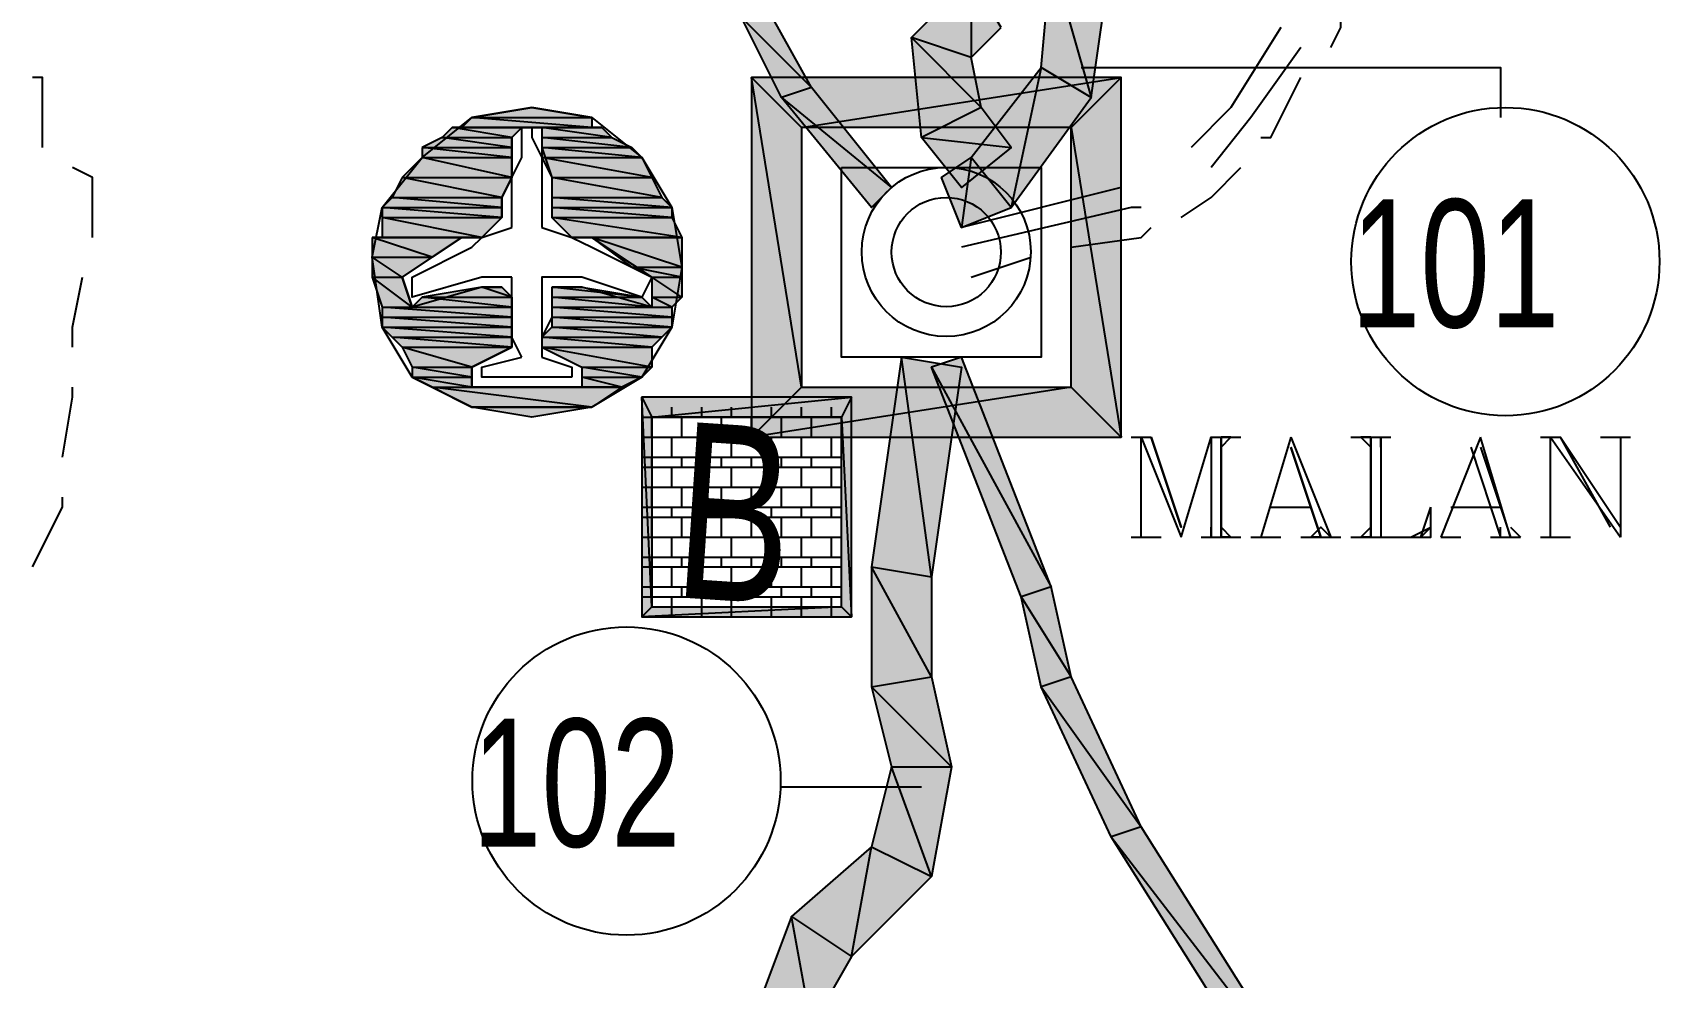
# Model space of a CAD drawing. Header units: millimetres. Extents: x 658 to 813, y 806 to 883.
# Drawn here: x 786.11 to 786.6052, y 863.15 to 863.4376 of the extents above; entities that cross this region are included whole.
import ezdxf

# ---------------------------------------------------------------- set-up
doc = ezdxf.new("R2010")
doc.units = ezdxf.units.MM
doc.header["$LTSCALE"] = 0.1
doc.linetypes.add('atContinuous2', pattern=[0])
for name, color, linetype in [('4PELUD', 7, 'Continuous'), ('BATKAB', 7, 'Continuous'), ('JL-ARTERI', 7, 'Continuous'), ('KLEKTOR1', 7, 'Continuous'), ('KLEKTOR2', 7, 'Continuous'), ('LINK NAS BARU', 7, 'Continuous'), ('PKN', 7, 'Continuous'), ('RENC-JL-TOL', 7, 'Continuous'), ('SYMBOL', 7, 'Continuous'), ('TEXT', 8, 'Continuous'), ('WISATA NASIONAL', 7, 'Continuous'), ('zat_Mask_solid', 7, 'Continuous')]:
    doc.layers.add(name, color=color, linetype=linetype)
doc.styles.add('Style2', font='arial.ttf', dxfattribs={"height": 0.2})

msp = doc.modelspace()

# ---------------------------------------------------------------- hatches: boundary and pattern name
at = {"layer": '4PELUD'}
msp.add_hatch(color=7, dxfattribs=at).paths.add_polyline_path([(786.26197, 863.41475), (786.24373, 863.41171), (786.28021, 863.41171)])
h = msp.add_hatch(color=7, dxfattribs=at)
h.paths.add_polyline_path([(786.24069, 863.40867), (786.28021, 863.40867), (786.24373, 863.41171)])
h.paths.add_polyline_path([(786.28021, 863.40867), (786.24373, 863.41171), (786.28021, 863.41171)], flags=17)
h = msp.add_hatch(color=7, dxfattribs=at)
h.paths.add_polyline_path([(786.22853, 863.40259), (786.25589, 863.40259), (786.23461, 863.40563)])
h.paths.add_polyline_path([(786.25589, 863.40259), (786.23461, 863.40563), (786.25589, 863.40563)], flags=17)
h = msp.add_hatch(color=7, dxfattribs=at)
h.paths.add_polyline_path([(786.23461, 863.40563), (786.25589, 863.40563), (786.23765, 863.40867)])
h.paths.add_polyline_path([(786.25589, 863.40563), (786.23765, 863.40867), (786.25893, 863.40867)])
h = msp.add_hatch(color=7, dxfattribs=at)
h.paths.add_polyline_path([(786.26501, 863.40563), (786.28629, 863.40563), (786.26501, 863.40867)], flags=16)
h.paths.add_polyline_path([(786.28629, 863.40563), (786.26501, 863.40867), (786.28325, 863.40867)])
h = msp.add_hatch(color=7, dxfattribs=at)
h.paths.add_polyline_path([(786.26501, 863.40259), (786.29237, 863.40259), (786.26501, 863.40563)], flags=16)
h.paths.add_polyline_path([(786.29237, 863.40259), (786.26501, 863.40563), (786.28629, 863.40563)])
h = msp.add_hatch(color=7, dxfattribs=at)
h.paths.add_polyline_path([(786.22245, 863.39347), (786.25589, 863.39347), (786.22853, 863.39955)])
h.paths.add_polyline_path([(786.25589, 863.39347), (786.22853, 863.39955), (786.25589, 863.39955)], flags=17)
h = msp.add_hatch(color=7, dxfattribs=at)
h.paths.add_polyline_path([(786.22853, 863.39955), (786.25589, 863.39955), (786.22853, 863.40259)], flags=16)
h.paths.add_polyline_path([(786.25589, 863.39955), (786.22853, 863.40259), (786.25589, 863.40259)])
h = msp.add_hatch(color=7, dxfattribs=at)
h.paths.add_polyline_path([(786.26501, 863.39955), (786.29541, 863.39955), (786.26501, 863.40259)], flags=16)
h.paths.add_polyline_path([(786.29541, 863.39955), (786.26501, 863.40259), (786.29237, 863.40259)])
h = msp.add_hatch(color=7, dxfattribs=at)
h.paths.add_polyline_path([(786.26805, 863.39347), (786.29845, 863.39347), (786.26501, 863.39955)], flags=16)
h.paths.add_polyline_path([(786.29845, 863.39347), (786.26501, 863.39955), (786.29541, 863.39955)])
h = msp.add_hatch(color=7, dxfattribs=at)
h.paths.add_polyline_path([(786.21941, 863.38739), (786.25285, 863.38739), (786.22245, 863.39347)])
h.paths.add_polyline_path([(786.25285, 863.38739), (786.22245, 863.39347), (786.25589, 863.39347)])
h = msp.add_hatch(color=7, dxfattribs=at)
h.paths.add_polyline_path([(786.26805, 863.38739), (786.30149, 863.38739), (786.26805, 863.39347)], flags=16)
h.paths.add_polyline_path([(786.30149, 863.38739), (786.26805, 863.39347), (786.29845, 863.39347)])
h = msp.add_hatch(color=7, dxfattribs=at)
h.paths.add_polyline_path([(786.21637, 863.38435), (786.25285, 863.38435), (786.21941, 863.38739)])
h.paths.add_polyline_path([(786.25285, 863.38435), (786.21941, 863.38739), (786.25285, 863.38739)], flags=17)
h = msp.add_hatch(color=7, dxfattribs=at)
h.paths.add_polyline_path([(786.21637, 863.38131), (786.25285, 863.38131), (786.21637, 863.38435)], flags=16)
h.paths.add_polyline_path([(786.25285, 863.38131), (786.21637, 863.38435), (786.25285, 863.38435)])
h = msp.add_hatch(color=7, dxfattribs=at)
h.paths.add_polyline_path([(786.26805, 863.38435), (786.30453, 863.38435), (786.26805, 863.38739)], flags=16)
h.paths.add_polyline_path([(786.30453, 863.38435), (786.26805, 863.38739), (786.30149, 863.38739)])
h = msp.add_hatch(color=7, dxfattribs=at)
h.paths.add_polyline_path([(786.26805, 863.38131), (786.30453, 863.38131), (786.26805, 863.38435)], flags=16)
h.paths.add_polyline_path([(786.30453, 863.38131), (786.26805, 863.38435), (786.30453, 863.38435)])
h = msp.add_hatch(color=7, dxfattribs=at)
h.paths.add_polyline_path([(786.21637, 863.37523), (786.24677, 863.37523), (786.21637, 863.38131)], flags=16)
h.paths.add_polyline_path([(786.24677, 863.37523), (786.21637, 863.38131), (786.25285, 863.38131)])
h = msp.add_hatch(color=7, dxfattribs=at)
h.paths.add_polyline_path([(786.27413, 863.37523), (786.30757, 863.37523), (786.26805, 863.38131)], flags=16)
h.paths.add_polyline_path([(786.30757, 863.37523), (786.26805, 863.38131), (786.30453, 863.38131)])
h = msp.add_hatch(color=7, dxfattribs=at)
h.paths.add_polyline_path([(786.21333, 863.36915), (786.23157, 863.36915), (786.21333, 863.37523)], flags=16)
h.paths.add_polyline_path([(786.23157, 863.36915), (786.21333, 863.37523), (786.24069, 863.37523)])
h = msp.add_hatch(color=7, dxfattribs=at)
h.paths.add_polyline_path([(786.29237, 863.36611), (786.30757, 863.36611), (786.28021, 863.37523)], flags=16)
h.paths.add_polyline_path([(786.30757, 863.36611), (786.28021, 863.37523), (786.30757, 863.37523)])
h = msp.add_hatch(color=7, dxfattribs=at)
h.paths.add_polyline_path([(786.21333, 863.36307), (786.22245, 863.36307), (786.21333, 863.36915)], flags=16)
h.paths.add_polyline_path([(786.22245, 863.36307), (786.21333, 863.36915), (786.23157, 863.36915)])
h = msp.add_hatch(color=7, dxfattribs=at)
h.paths.add_polyline_path([(786.29845, 863.36307), (786.30757, 863.36307), (786.29237, 863.36611)], flags=16)
h.paths.add_polyline_path([(786.30757, 863.36307), (786.29237, 863.36611), (786.30757, 863.36611)])
h = msp.add_hatch(color=7, dxfattribs=at)
h.paths.add_polyline_path([(786.21637, 863.35395), (786.22549, 863.35395), (786.21333, 863.36307)], flags=16)
h.paths.add_polyline_path([(786.22549, 863.35395), (786.21333, 863.36307), (786.22245, 863.36307)])
h = msp.add_hatch(color=7, dxfattribs=at)
h.paths.add_polyline_path([(786.22853, 863.35699), (786.25589, 863.35699), (786.24677, 863.36003)])
h.paths.add_polyline_path([(786.25589, 863.35699), (786.24677, 863.36003), (786.25285, 863.36003)], flags=17)
h = msp.add_hatch(color=7, dxfattribs=at)
h.paths.add_polyline_path([(786.26805, 863.35699), (786.29541, 863.35699), (786.26805, 863.36003)], flags=16)
h.paths.add_polyline_path([(786.29541, 863.35699), (786.26805, 863.36003), (786.27717, 863.36003)])
h = msp.add_hatch(color=7, dxfattribs=at)
h.paths.add_polyline_path([(786.29845, 863.35699), (786.30757, 863.35699), (786.29845, 863.36307)], flags=16)
h.paths.add_polyline_path([(786.30757, 863.35699), (786.29845, 863.36307), (786.30757, 863.36307)])
h = msp.add_hatch(color=7, dxfattribs=at)
h.paths.add_polyline_path([(786.22549, 863.35395), (786.25589, 863.35395), (786.22853, 863.35699)])
h.paths.add_polyline_path([(786.25589, 863.35395), (786.22853, 863.35699), (786.25589, 863.35699)], flags=17)
h = msp.add_hatch(color=7, dxfattribs=at)
h.paths.add_polyline_path([(786.26805, 863.35395), (786.29845, 863.35395), (786.26805, 863.35699)], flags=16)
h.paths.add_polyline_path([(786.29845, 863.35395), (786.26805, 863.35699), (786.29541, 863.35699)])
h = msp.add_hatch(color=7, dxfattribs=at)
h.paths.add_polyline_path([(786.29845, 863.35395), (786.30453, 863.35395), (786.29845, 863.35699)], flags=16)
h.paths.add_polyline_path([(786.30453, 863.35395), (786.29845, 863.35699), (786.30757, 863.35699)])
h = msp.add_hatch(color=7, dxfattribs=at)
h.paths.add_polyline_path([(786.21637, 863.35091), (786.25589, 863.35091), (786.21637, 863.35395)], flags=16)
h.paths.add_polyline_path([(786.25589, 863.35091), (786.21637, 863.35395), (786.25589, 863.35395)])
h = msp.add_hatch(color=7, dxfattribs=at)
h.paths.add_polyline_path([(786.21637, 863.34787), (786.25589, 863.34787), (786.21637, 863.35091)], flags=16)
h.paths.add_polyline_path([(786.25589, 863.34787), (786.21637, 863.35091), (786.25589, 863.35091)])
h = msp.add_hatch(color=7, dxfattribs=at)
h.paths.add_polyline_path([(786.26805, 863.35091), (786.30453, 863.35091), (786.26805, 863.35395)], flags=16)
h.paths.add_polyline_path([(786.30453, 863.35091), (786.26805, 863.35395), (786.30453, 863.35395)])
h = msp.add_hatch(color=7, dxfattribs=at)
h.paths.add_polyline_path([(786.26805, 863.34787), (786.30453, 863.34787), (786.26805, 863.35091)], flags=16)
h.paths.add_polyline_path([(786.30453, 863.34787), (786.26805, 863.35091), (786.30453, 863.35091)])
h = msp.add_hatch(color=7, dxfattribs=at)
h.paths.add_polyline_path([(786.21941, 863.34483), (786.25589, 863.34483), (786.21637, 863.34787)], flags=16)
h.paths.add_polyline_path([(786.25589, 863.34483), (786.21637, 863.34787), (786.25589, 863.34787)])
h = msp.add_hatch(color=7, dxfattribs=at)
h.paths.add_polyline_path([(786.22245, 863.34179), (786.25589, 863.34179), (786.21941, 863.34483)], flags=16)
h.paths.add_polyline_path([(786.25589, 863.34179), (786.21941, 863.34483), (786.25589, 863.34483)])
h = msp.add_hatch(color=7, dxfattribs=at)
h.paths.add_polyline_path([(786.26501, 863.34483), (786.30149, 863.34483), (786.26805, 863.34787)])
h.paths.add_polyline_path([(786.30149, 863.34483), (786.26805, 863.34787), (786.30453, 863.34787)])
h = msp.add_hatch(color=7, dxfattribs=at)
h.paths.add_polyline_path([(786.26501, 863.34179), (786.29845, 863.34179), (786.26501, 863.34483)], flags=16)
h.paths.add_polyline_path([(786.29845, 863.34179), (786.26501, 863.34483), (786.30149, 863.34483)])
h = msp.add_hatch(color=7, dxfattribs=at)
h.paths.add_polyline_path([(786.22549, 863.33571), (786.24373, 863.33571), (786.22245, 863.34179)], flags=16)
h.paths.add_polyline_path([(786.24373, 863.33571), (786.22245, 863.34179), (786.25589, 863.34179)])
h = msp.add_hatch(color=7, dxfattribs=at)
h.paths.add_polyline_path([(786.27717, 863.33571), (786.29845, 863.33571), (786.26501, 863.34179)], flags=16)
h.paths.add_polyline_path([(786.29845, 863.33571), (786.26501, 863.34179), (786.29845, 863.34179)])
h = msp.add_hatch(color=7, dxfattribs=at)
h.paths.add_polyline_path([(786.22549, 863.33267), (786.24373, 863.33267), (786.22549, 863.33571)], flags=16)
h.paths.add_polyline_path([(786.24373, 863.33267), (786.22549, 863.33571), (786.24373, 863.33571)])
h = msp.add_hatch(color=7, dxfattribs=at)
h.paths.add_polyline_path([(786.27717, 863.33267), (786.29541, 863.33267), (786.27717, 863.33571)], flags=16)
h.paths.add_polyline_path([(786.29541, 863.33267), (786.27717, 863.33571), (786.29845, 863.33571)])
h = msp.add_hatch(color=7, dxfattribs=at)
h.paths.add_polyline_path([(786.23157, 863.32963), (786.24373, 863.32963), (786.22549, 863.33267)], flags=16)
h.paths.add_polyline_path([(786.24373, 863.32963), (786.22549, 863.33267), (786.24373, 863.33267)])
h = msp.add_hatch(color=7, dxfattribs=at)
h.paths.add_polyline_path([(786.24373, 863.32355), (786.28021, 863.32355), (786.23157, 863.32963)], flags=16)
h.paths.add_polyline_path([(786.28021, 863.32355), (786.23157, 863.32963), (786.28933, 863.32963)])
h = msp.add_hatch(color=7, dxfattribs=at)
h.paths.add_polyline_path([(786.28933, 863.32963), (786.27717, 863.32963)], flags=0)
h.paths.add_polyline_path([(786.27717, 863.32963), (786.28933, 863.32963), (786.27717, 863.33267)], flags=16)
h.paths.add_polyline_path([(786.28933, 863.32963), (786.27717, 863.33267), (786.29541, 863.33267)])
at = {"layer": 'JL-ARTERI'}
for points in [[(786.42005, 863.46035), (786.43221, 863.41779), (786.41701, 863.42691)], [(786.43829, 863.46035), (786.42005, 863.46035), (786.43221, 863.41779)], [(786.39573, 863.45427), (786.39573, 863.42995), (786.37749, 863.43603)], [(786.40485, 863.43907), (786.39573, 863.45427), (786.39573, 863.42995)], [(786.41701, 863.42691), (786.40789, 863.38435), (786.39573, 863.39955)], [(786.43221, 863.41779), (786.41701, 863.42691), (786.40789, 863.38435)], [(786.39573, 863.39955), (786.39269, 863.37827), (786.38661, 863.39347)], [(786.40789, 863.38435), (786.39573, 863.39955), (786.39269, 863.37827)]]:
    msp.add_hatch(color=7, dxfattribs=at).paths.add_polyline_path(points)
h = msp.add_hatch(color=7, dxfattribs=at)
h.paths.add_polyline_path([(786.39573, 863.42995), (786.37749, 863.43603), (786.39877, 863.41475)], flags=17)
h.paths.add_polyline_path([(786.37749, 863.43603), (786.39877, 863.41475), (786.38053, 863.40563)])
at = {"layer": 'KLEKTOR1'}
h = msp.add_hatch(color=7, dxfattribs=at)
h.paths.add_polyline_path([(786.36533, 863.23843), (786.38357, 863.24147), (786.36533, 863.27491)])
h.paths.add_polyline_path([(786.38357, 863.24147), (786.36533, 863.27491), (786.38357, 863.27187)], flags=17)
h = msp.add_hatch(color=7, dxfattribs=at)
h.paths.add_polyline_path([(786.37141, 863.21411), (786.38965, 863.21411), (786.36533, 863.23843)], flags=16)
h.paths.add_polyline_path([(786.38965, 863.21411), (786.36533, 863.23843), (786.38357, 863.24147)])
at = {"layer": 'KLEKTOR2'}
for points in [[(786.39269, 863.33875), (786.38357, 863.33571), (786.42005, 863.26883)], [(786.38357, 863.33571), (786.42005, 863.26883), (786.41093, 863.26579)], [(786.42005, 863.26883), (786.41093, 863.26579), (786.42613, 863.24147)], [(786.41093, 863.26579), (786.42613, 863.24147), (786.41701, 863.23843)], [(786.42613, 863.24147), (786.41701, 863.23843), (786.44741, 863.19587)], [(786.41701, 863.23843), (786.44741, 863.19587), (786.43829, 863.19283)], [(786.44741, 863.19587), (786.43829, 863.19283), (786.49909, 863.11379)], [(786.43829, 863.19283), (786.49909, 863.11379), (786.48997, 863.11075)]]:
    msp.add_hatch(color=7, dxfattribs=at).paths.add_polyline_path(points)
at = {"layer": 'PKN'}
h = msp.add_hatch(color=7, dxfattribs=at)
h.paths.add_polyline_path([(786.32885, 863.42387), (786.34405, 863.40867), (786.44133, 863.42387)])
h.paths.add_polyline_path([(786.34405, 863.40867), (786.44133, 863.42387), (786.42613, 863.40867)], flags=17)
h = msp.add_hatch(color=7, dxfattribs=at)
h.paths.add_polyline_path([(786.32885, 863.31443), (786.34405, 863.32963), (786.32885, 863.42387)])
h.paths.add_polyline_path([(786.34405, 863.32963), (786.32885, 863.42387), (786.34405, 863.40867)], flags=17)
h = msp.add_hatch(color=7, dxfattribs=at)
h.paths.add_polyline_path([(786.44133, 863.42387), (786.42613, 863.40867), (786.44133, 863.31443)])
h.paths.add_polyline_path([(786.42613, 863.40867), (786.44133, 863.31443), (786.42613, 863.32963)], flags=17)
h = msp.add_hatch(color=7, dxfattribs=at)
h.paths.add_polyline_path([(786.44133, 863.31443), (786.42613, 863.32963), (786.32885, 863.31443)])
h.paths.add_polyline_path([(786.42613, 863.32963), (786.32885, 863.31443), (786.34405, 863.32963)], flags=17)
at = {"layer": 'TEXT'}
h = msp.add_hatch(color=7, dxfattribs=at)
h.paths.add_polyline_path([(786.29541, 863.32659), (786.29845, 863.32051), (786.35925, 863.32659)])
h.paths.add_polyline_path([(786.29845, 863.32051), (786.35925, 863.32659), (786.35621, 863.32051)], flags=17)
h = msp.add_hatch(color=7, dxfattribs=at)
h.paths.add_polyline_path([(786.29541, 863.25971), (786.29845, 863.26275), (786.29541, 863.32659)])
h.paths.add_polyline_path([(786.29845, 863.26275), (786.29541, 863.32659), (786.29845, 863.32051)], flags=17)
h = msp.add_hatch(color=7, dxfattribs=at)
h.paths.add_polyline_path([(786.35925, 863.32659), (786.35621, 863.32051), (786.35925, 863.25971)])
h.paths.add_polyline_path([(786.35621, 863.32051), (786.35925, 863.25971), (786.35621, 863.26275)], flags=17)
h = msp.add_hatch(color=7, dxfattribs=at)
h.paths.add_polyline_path([(786.35925, 863.25971), (786.35621, 863.26275), (786.29541, 863.25971)])
h.paths.add_polyline_path([(786.35621, 863.26275), (786.29541, 863.25971), (786.29845, 863.26275)], flags=17)
at = {"layer": 'zat_Mask_solid'}
for points in [[(786.33189, 863.44819), (786.32581, 863.44211), (786.34709, 863.42083)], [(786.32581, 863.44211), (786.34709, 863.42083), (786.33797, 863.41779)], [(786.34709, 863.42083), (786.33797, 863.41779), (786.37141, 863.39043)], [(786.33797, 863.41779), (786.37141, 863.39043), (786.36533, 863.38435)], [(786.39877, 863.41475), (786.38053, 863.40563), (786.40789, 863.40259)], [(786.38053, 863.40563), (786.40789, 863.40259), (786.39269, 863.39043)], [(786.36533, 863.27491), (786.38357, 863.27187), (786.37445, 863.33875)], [(786.38357, 863.27187), (786.37445, 863.33875), (786.39269, 863.33571)], [(786.26197, 863.32051), (786.24373, 863.32355), (786.28021, 863.32355)], [(786.36533, 863.18979), (786.38357, 863.18067), (786.37141, 863.21411)], [(786.38357, 863.18067), (786.37141, 863.21411), (786.38965, 863.21411)], [(786.34101, 863.16851), (786.35925, 863.15635), (786.36533, 863.18979)], [(786.35925, 863.15635), (786.36533, 863.18979), (786.38357, 863.18067)], [(786.33189, 863.14419), (786.34709, 863.13507), (786.34101, 863.16851)], [(786.34709, 863.13507), (786.34101, 863.16851), (786.35925, 863.15635)]]:
    msp.add_hatch(color=7, dxfattribs=at).paths.add_polyline_path(points)

# ---------------------------------------------------------------- linework, layer by layer
at = {"layer": '4PELUD', "color": 7, "linetype": 'atContinuous2'}
for p, q in [((786.24373, 863.41171), (786.24069, 863.40867)), ((786.28021, 863.40867), (786.24373, 863.41171)), ((786.28021, 863.40867), (786.24373, 863.41171)), ((786.24373, 863.41171), (786.28021, 863.41171)), ((786.28021, 863.41171), (786.28021, 863.40867)), ((786.23461, 863.40563), (786.22853, 863.40259)), ((786.23765, 863.40867), (786.23461, 863.40563)), ((786.23461, 863.40563), (786.25589, 863.40563)), ((786.25589, 863.40259), (786.23461, 863.40563)), ((786.25589, 863.40259), (786.23461, 863.40563)), ((786.23461, 863.40563), (786.25589, 863.40563)), ((786.23765, 863.40867), (786.25893, 863.40867)), ((786.24069, 863.40867), (786.23765, 863.40867)), ((786.25589, 863.40563), (786.23765, 863.40867)), ((786.25589, 863.40563), (786.23765, 863.40867)), ((786.23765, 863.40867), (786.25893, 863.40867)), ((786.24069, 863.40867), (786.28021, 863.40867)), ((786.25893, 863.40867), (786.24069, 863.40867)), ((786.24069, 863.40867), (786.25893, 863.40867)), ((786.25893, 863.40867), (786.24069, 863.40867)), ((786.24069, 863.40867), (786.26197, 863.40867)), ((786.25893, 863.40867), (786.24069, 863.40867)), ((786.25893, 863.40867), (786.24069, 863.40867)), ((786.24069, 863.40867), (786.25893, 863.40867)), ((786.25893, 863.40867), (786.25589, 863.40563)), ((786.25589, 863.40563), (786.25589, 863.40259)), ((786.25893, 863.40867), (786.25893, 863.40867)), ((786.26197, 863.40867), (786.25893, 863.40867)), ((786.25893, 863.40867), (786.25893, 863.40867)), ((786.26197, 863.40867), (786.28021, 863.40867)), ((786.28021, 863.40867), (786.26197, 863.40867)), ((786.28021, 863.40867), (786.26197, 863.40867)), ((786.26197, 863.40867), (786.28021, 863.40867)), ((786.28325, 863.40867), (786.26197, 863.40867)), ((786.26197, 863.40867), (786.26501, 863.40867)), ((786.28325, 863.40867), (786.26197, 863.40867)), ((786.26197, 863.40867), (786.28021, 863.40867)), ((786.26501, 863.40867), (786.28325, 863.40867)), ((786.28629, 863.40563), (786.26501, 863.40867)), ((786.26501, 863.40867), (786.26501, 863.40563)), ((786.28629, 863.40563), (786.26501, 863.40867)), ((786.26501, 863.40867), (786.28325, 863.40867)), ((786.26501, 863.40563), (786.28629, 863.40563)), ((786.29237, 863.40259), (786.26501, 863.40563)), ((786.26501, 863.40563), (786.26501, 863.40259)), ((786.29237, 863.40259), (786.26501, 863.40563)), ((786.26501, 863.40563), (786.28629, 863.40563)), ((786.28021, 863.40867), (786.28021, 863.40867)), ((786.28021, 863.40867), (786.28021, 863.40867)), ((786.28021, 863.40867), (786.28325, 863.40867)), ((786.28325, 863.40867), (786.28629, 863.40563)), ((786.28629, 863.40563), (786.29237, 863.40259)), ((786.22853, 863.39955), (786.22245, 863.39347)), ((786.22853, 863.40259), (786.25589, 863.40259)), ((786.25589, 863.39955), (786.22853, 863.40259)), ((786.22853, 863.40259), (786.22853, 863.39955)), ((786.25589, 863.39955), (786.22853, 863.40259)), ((786.22853, 863.40259), (786.25589, 863.40259)), ((786.22853, 863.39955), (786.25589, 863.39955)), ((786.25589, 863.39347), (786.22853, 863.39955)), ((786.25589, 863.39347), (786.22853, 863.39955)), ((786.22853, 863.39955), (786.25589, 863.39955)), ((786.25589, 863.40259), (786.25589, 863.39955)), ((786.25589, 863.39955), (786.25589, 863.39347)), ((786.26501, 863.40259), (786.29237, 863.40259)), ((786.29541, 863.39955), (786.26501, 863.40259)), ((786.26501, 863.40259), (786.26501, 863.39955)), ((786.29541, 863.39955), (786.26501, 863.40259)), ((786.26501, 863.40259), (786.29237, 863.40259)), ((786.26501, 863.39955), (786.29541, 863.39955)), ((786.29845, 863.39347), (786.26501, 863.39955)), ((786.26501, 863.39955), (786.26805, 863.39347)), ((786.29845, 863.39347), (786.26501, 863.39955)), ((786.26501, 863.39955), (786.29541, 863.39955)), ((786.29237, 863.40259), (786.29541, 863.39955)), ((786.29541, 863.39955), (786.29845, 863.39347)), ((786.22245, 863.39347), (786.21941, 863.38739)), ((786.22245, 863.39347), (786.25589, 863.39347)), ((786.25285, 863.38739), (786.22245, 863.39347)), ((786.25285, 863.38739), (786.22245, 863.39347)), ((786.22245, 863.39347), (786.25589, 863.39347)), ((786.25589, 863.39347), (786.25285, 863.38739)), ((786.26805, 863.39347), (786.29845, 863.39347)), ((786.30149, 863.38739), (786.26805, 863.39347)), ((786.26805, 863.39347), (786.26805, 863.38739)), ((786.30149, 863.38739), (786.26805, 863.39347)), ((786.26805, 863.39347), (786.29845, 863.39347)), ((786.29845, 863.39347), (786.30149, 863.38739)), ((786.21941, 863.38739), (786.21637, 863.38435)), ((786.21637, 863.38435), (786.25285, 863.38435)), ((786.25285, 863.38131), (786.21637, 863.38435)), ((786.21637, 863.38435), (786.21637, 863.38131)), ((786.25285, 863.38131), (786.21637, 863.38435)), ((786.21637, 863.38435), (786.25285, 863.38435)), ((786.21941, 863.38739), (786.25285, 863.38739)), ((786.25285, 863.38435), (786.21941, 863.38739)), ((786.25285, 863.38435), (786.21941, 863.38739)), ((786.21941, 863.38739), (786.25285, 863.38739)), ((786.25285, 863.38739), (786.25285, 863.38435)), ((786.25285, 863.38435), (786.25285, 863.38131)), ((786.26805, 863.38739), (786.30149, 863.38739)), ((786.30453, 863.38435), (786.26805, 863.38739)), ((786.26805, 863.38739), (786.26805, 863.38435)), ((786.30453, 863.38435), (786.26805, 863.38739)), ((786.26805, 863.38739), (786.30149, 863.38739)), ((786.26805, 863.38435), (786.30453, 863.38435)), ((786.30453, 863.38131), (786.26805, 863.38435)), ((786.26805, 863.38435), (786.26805, 863.38131)), ((786.30453, 863.38131), (786.26805, 863.38435)), ((786.26805, 863.38435), (786.30453, 863.38435)), ((786.30149, 863.38739), (786.30453, 863.38435)), ((786.30453, 863.38435), (786.30453, 863.38131)), ((786.21637, 863.38131), (786.25285, 863.38131)), ((786.24677, 863.37523), (786.21637, 863.38131)), ((786.21637, 863.38131), (786.21637, 863.37523)), ((786.24677, 863.37523), (786.21637, 863.38131)), ((786.21637, 863.38131), (786.25285, 863.38131)), ((786.25285, 863.38131), (786.24677, 863.37523)), ((786.26805, 863.38131), (786.30453, 863.38131)), ((786.30757, 863.37523), (786.26805, 863.38131)), ((786.26805, 863.38131), (786.27413, 863.37523)), ((786.30757, 863.37523), (786.26805, 863.38131)), ((786.26805, 863.38131), (786.30453, 863.38131)), ((786.30453, 863.38131), (786.30757, 863.37523)), ((786.21333, 863.37523), (786.24069, 863.37523)), ((786.21637, 863.37523), (786.21333, 863.37523)), ((786.23157, 863.36915), (786.21333, 863.37523)), ((786.21333, 863.37523), (786.21333, 863.36915)), ((786.23157, 863.36915), (786.21333, 863.37523)), ((786.21333, 863.37523), (786.24069, 863.37523)), ((786.21637, 863.37523), (786.24677, 863.37523)), ((786.24069, 863.37523), (786.21637, 863.37523)), ((786.24069, 863.37523), (786.21637, 863.37523)), ((786.21637, 863.37523), (786.24677, 863.37523)), ((786.24069, 863.37523), (786.23157, 863.36915)), ((786.24677, 863.37523), (786.24069, 863.37523)), ((786.27413, 863.37523), (786.30757, 863.37523)), ((786.30757, 863.37523), (786.27413, 863.37523)), ((786.27413, 863.37523), (786.28021, 863.37523)), ((786.30757, 863.37523), (786.27413, 863.37523)), ((786.27413, 863.37523), (786.30757, 863.37523)), ((786.28021, 863.37523), (786.30757, 863.37523)), ((786.30757, 863.36611), (786.28021, 863.37523)), ((786.28021, 863.37523), (786.29237, 863.36611)), ((786.30757, 863.36611), (786.28021, 863.37523)), ((786.28021, 863.37523), (786.30757, 863.37523)), ((786.30757, 863.37523), (786.30757, 863.37523)), ((786.30757, 863.37523), (786.30757, 863.36611)), ((786.21333, 863.36915), (786.23157, 863.36915)), ((786.22245, 863.36307), (786.21333, 863.36915)), ((786.21333, 863.36915), (786.21333, 863.36307)), ((786.22245, 863.36307), (786.21333, 863.36915)), ((786.21333, 863.36915), (786.23157, 863.36915)), ((786.23157, 863.36915), (786.22245, 863.36307)), ((786.29237, 863.36611), (786.30757, 863.36611)), ((786.30757, 863.36307), (786.29237, 863.36611)), ((786.29237, 863.36611), (786.29845, 863.36307)), ((786.30757, 863.36307), (786.29237, 863.36611)), ((786.29237, 863.36611), (786.30757, 863.36611)), ((786.30757, 863.36611), (786.30757, 863.36307)), ((786.21333, 863.36307), (786.22245, 863.36307)), ((786.22549, 863.35395), (786.21333, 863.36307)), ((786.21333, 863.36307), (786.21637, 863.35395)), ((786.22549, 863.35395), (786.21333, 863.36307)), ((786.21333, 863.36307), (786.22245, 863.36307)), ((786.22245, 863.36307), (786.22549, 863.35395)), ((786.24677, 863.36003), (786.22853, 863.35699)), ((786.24677, 863.36003), (786.25285, 863.36003)), ((786.25285, 863.36003), (786.24677, 863.36003)), ((786.25285, 863.36003), (786.24677, 863.36003)), ((786.24677, 863.36003), (786.25285, 863.36003)), ((786.25589, 863.35699), (786.24677, 863.36003)), ((786.25589, 863.35699), (786.24677, 863.36003)), ((786.24677, 863.36003), (786.25285, 863.36003)), ((786.25285, 863.36003), (786.25285, 863.36003)), ((786.25285, 863.36003), (786.25285, 863.36003)), ((786.25285, 863.36003), (786.25589, 863.35699)), ((786.26805, 863.36003), (786.27717, 863.36003)), ((786.27717, 863.36003), (786.26805, 863.36003)), ((786.27717, 863.36003), (786.26805, 863.36003)), ((786.26805, 863.36003), (786.27717, 863.36003)), ((786.29541, 863.35699), (786.26805, 863.36003)), ((786.26805, 863.36003), (786.26805, 863.35699)), ((786.29541, 863.35699), (786.26805, 863.36003)), ((786.26805, 863.36003), (786.27717, 863.36003)), ((786.27717, 863.36003), (786.27717, 863.36003)), ((786.27717, 863.36003), (786.27717, 863.36003)), ((786.27717, 863.36003), (786.29541, 863.35699)), ((786.29845, 863.36307), (786.30757, 863.36307)), ((786.30757, 863.35699), (786.29845, 863.36307)), ((786.29845, 863.36307), (786.29845, 863.35699)), ((786.30757, 863.35699), (786.29845, 863.36307)), ((786.29845, 863.36307), (786.30757, 863.36307)), ((786.30757, 863.36307), (786.30757, 863.35699)), ((786.22853, 863.35699), (786.22549, 863.35395)), ((786.22853, 863.35699), (786.25589, 863.35699)), ((786.25589, 863.35395), (786.22853, 863.35699)), ((786.25589, 863.35395), (786.22853, 863.35699)), ((786.22853, 863.35699), (786.25589, 863.35699)), ((786.25589, 863.35699), (786.25589, 863.35395)), ((786.26805, 863.35699), (786.29541, 863.35699)), ((786.29845, 863.35395), (786.26805, 863.35699)), ((786.26805, 863.35699), (786.26805, 863.35395)), ((786.29845, 863.35395), (786.26805, 863.35699)), ((786.26805, 863.35699), (786.29541, 863.35699)), ((786.29541, 863.35699), (786.29845, 863.35395)), ((786.29845, 863.35699), (786.30757, 863.35699)), ((786.30453, 863.35395), (786.29845, 863.35699)), ((786.29845, 863.35699), (786.29845, 863.35395)), ((786.30453, 863.35395), (786.29845, 863.35699)), ((786.29845, 863.35699), (786.30757, 863.35699)), ((786.30757, 863.35699), (786.30453, 863.35395)), ((786.21637, 863.35395), (786.22549, 863.35395)), ((786.25589, 863.35091), (786.21637, 863.35395)), ((786.21637, 863.35395), (786.21637, 863.35091)), ((786.25589, 863.35091), (786.21637, 863.35395)), ((786.21637, 863.35395), (786.25589, 863.35395)), ((786.21637, 863.35091), (786.25589, 863.35091)), ((786.25589, 863.34787), (786.21637, 863.35091)), ((786.21637, 863.35091), (786.21637, 863.34787)), ((786.25589, 863.34787), (786.21637, 863.35091)), ((786.21637, 863.35091), (786.25589, 863.35091)), ((786.22549, 863.35395), (786.25589, 863.35395)), ((786.25589, 863.35395), (786.25589, 863.35091)), ((786.25589, 863.35091), (786.25589, 863.34787)), ((786.26805, 863.35395), (786.29845, 863.35395)), ((786.30453, 863.35091), (786.26805, 863.35395)), ((786.26805, 863.35395), (786.26805, 863.35091)), ((786.30453, 863.35091), (786.26805, 863.35395)), ((786.26805, 863.35395), (786.30453, 863.35395)), ((786.26805, 863.35091), (786.30453, 863.35091)), ((786.30453, 863.34787), (786.26805, 863.35091)), ((786.26805, 863.35091), (786.26805, 863.34787)), ((786.30453, 863.34787), (786.26805, 863.35091)), ((786.26805, 863.35091), (786.30453, 863.35091)), ((786.29845, 863.35395), (786.30453, 863.35395)), ((786.30453, 863.35395), (786.30453, 863.35091)), ((786.30453, 863.35091), (786.30453, 863.34787)), ((786.21637, 863.34787), (786.25589, 863.34787)), ((786.25589, 863.34483), (786.21637, 863.34787)), ((786.21637, 863.34787), (786.21941, 863.34483)), ((786.25589, 863.34483), (786.21637, 863.34787)), ((786.21637, 863.34787), (786.25589, 863.34787)), ((786.21941, 863.34483), (786.25589, 863.34483)), ((786.25589, 863.34179), (786.21941, 863.34483)), ((786.21941, 863.34483), (786.22245, 863.34179)), ((786.25589, 863.34179), (786.21941, 863.34483)), ((786.21941, 863.34483), (786.25589, 863.34483)), ((786.25589, 863.34787), (786.25589, 863.34483)), ((786.25589, 863.34483), (786.25589, 863.34179)), ((786.26805, 863.34787), (786.26501, 863.34483)), ((786.26501, 863.34483), (786.30149, 863.34483)), ((786.29845, 863.34179), (786.26501, 863.34483)), ((786.26501, 863.34483), (786.26501, 863.34179)), ((786.29845, 863.34179), (786.26501, 863.34483)), ((786.26501, 863.34483), (786.30149, 863.34483)), ((786.26805, 863.34787), (786.30453, 863.34787)), ((786.30149, 863.34483), (786.26805, 863.34787)), ((786.30149, 863.34483), (786.26805, 863.34787)), ((786.26805, 863.34787), (786.30453, 863.34787)), ((786.30149, 863.34483), (786.29845, 863.34179)), ((786.30453, 863.34787), (786.30149, 863.34483)), ((786.22245, 863.34179), (786.25589, 863.34179)), ((786.24373, 863.33571), (786.22245, 863.34179)), ((786.22245, 863.34179), (786.22549, 863.33571)), ((786.24373, 863.33571), (786.22245, 863.34179)), ((786.22245, 863.34179), (786.25589, 863.34179)), ((786.25589, 863.34179), (786.24373, 863.33571)), ((786.26501, 863.34179), (786.29845, 863.34179)), ((786.29845, 863.33571), (786.26501, 863.34179)), ((786.26501, 863.34179), (786.27717, 863.33571)), ((786.29845, 863.33571), (786.26501, 863.34179)), ((786.26501, 863.34179), (786.29845, 863.34179)), ((786.29845, 863.34179), (786.29845, 863.33571)), ((786.22549, 863.33571), (786.24373, 863.33571)), ((786.24373, 863.33267), (786.22549, 863.33571)), ((786.22549, 863.33571), (786.22549, 863.33267)), ((786.24373, 863.33267), (786.22549, 863.33571)), ((786.22549, 863.33571), (786.24373, 863.33571)), ((786.24373, 863.33571), (786.24373, 863.33267)), ((786.27717, 863.33571), (786.29845, 863.33571)), ((786.29541, 863.33267), (786.27717, 863.33571)), ((786.27717, 863.33571), (786.27717, 863.33267)), ((786.29541, 863.33267), (786.27717, 863.33571)), ((786.27717, 863.33571), (786.29845, 863.33571)), ((786.29845, 863.33571), (786.29541, 863.33267)), ((786.22549, 863.33267), (786.24373, 863.33267)), ((786.24373, 863.32963), (786.22549, 863.33267)), ((786.22549, 863.33267), (786.23157, 863.32963)), ((786.24373, 863.32963), (786.22549, 863.33267)), ((786.22549, 863.33267), (786.24373, 863.33267)), ((786.23157, 863.32963), (786.24373, 863.32963)), ((786.24373, 863.33267), (786.24373, 863.32963)), ((786.27717, 863.33267), (786.29541, 863.33267)), ((786.24373, 863.32355), (786.28021, 863.32355)), ((786.28021, 863.32355), (786.24373, 863.32355)), ((786.28021, 863.32355), (786.24373, 863.32355)), ((786.24373, 863.32355), (786.28021, 863.32355)), ((786.28021, 863.32355), (786.28021, 863.32355)), ((786.28021, 863.32355), (786.28021, 863.32355))]:
    msp.add_line(p, q, dxfattribs=at)
at = {"layer": '4PELUD', "color": 7}
for points in [[(786.26197, 863.41475), (786.24373, 863.41171), (786.28021, 863.41171), (786.26197, 863.41475)], [(786.24373, 863.32355), (786.28021, 863.32355), (786.23157, 863.32963), (786.24373, 863.32355)], [(786.28021, 863.32355), (786.23157, 863.32963), (786.28933, 863.32963), (786.28021, 863.32355)], [(786.26197, 863.32963), (786.24373, 863.32963), (786.27717, 863.32963), (786.26197, 863.32963)], [(786.27717, 863.32963), (786.28933, 863.32963), (786.27717, 863.33267), (786.27717, 863.32963)], [(786.28933, 863.32963), (786.27717, 863.33267), (786.29541, 863.33267), (786.28933, 863.32963)], [(786.28933, 863.32963), (786.27717, 863.32963), (786.28933, 863.32963)], [(786.28933, 863.32963), (786.27717, 863.32963), (786.28933, 863.32963), (786.28933, 863.32963)], [(786.26197, 863.32051), (786.24373, 863.32355), (786.28021, 863.32355), (786.26197, 863.32051)]]:
    msp.add_lwpolyline(points, dxfattribs=at)
at = {"layer": 'BATKAB', "color": 7}
for points in [[(786.113, 863.40259), (786.113, 863.40563), (786.113, 863.41171), (786.113, 863.41475), (786.113, 863.42387), (786.10996, 863.42387)], [(786.1282, 863.37523), (786.1282, 863.38131), (786.1282, 863.39347), (786.12212, 863.39651)], [(786.12212, 863.34179), (786.12212, 863.34787), (786.12516, 863.36307)], [(786.11908, 863.30835), (786.12212, 863.32659), (786.12212, 863.32963)], [(786.10996, 863.27491), (786.11908, 863.29315), (786.11908, 863.29619)]]:
    msp.add_lwpolyline(points, dxfattribs=at)
at = {"layer": 'JL-ARTERI', "color": 7}
for points in [[(786.42005, 863.46035), (786.43221, 863.41779), (786.41701, 863.42691), (786.42005, 863.46035)], [(786.43829, 863.46035), (786.42005, 863.46035), (786.43221, 863.41779), (786.43829, 863.46035)], [(786.39573, 863.45427), (786.39573, 863.42995), (786.37749, 863.43603), (786.39573, 863.45427)], [(786.40485, 863.43907), (786.39573, 863.45427), (786.39573, 863.42995), (786.40485, 863.43907)], [(786.39573, 863.42995), (786.37749, 863.43603), (786.39877, 863.41475), (786.39573, 863.42995)], [(786.37749, 863.43603), (786.39877, 863.41475), (786.38053, 863.40563), (786.37749, 863.43603)], [(786.41701, 863.42691), (786.40789, 863.38435), (786.39573, 863.39955), (786.41701, 863.42691)], [(786.43221, 863.41779), (786.41701, 863.42691), (786.40789, 863.38435), (786.43221, 863.41779)], [(786.39877, 863.41475), (786.38053, 863.40563), (786.40789, 863.40259), (786.39877, 863.41475)], [(786.38053, 863.40563), (786.40789, 863.40259), (786.39269, 863.39043), (786.38053, 863.40563)], [(786.39573, 863.39955), (786.39269, 863.37827), (786.38661, 863.39347), (786.39573, 863.39955)], [(786.40789, 863.38435), (786.39573, 863.39955), (786.39269, 863.37827), (786.40789, 863.38435)]]:
    msp.add_lwpolyline(points, dxfattribs=at)
at = {"layer": 'KLEKTOR1', "color": 7}
for points in [[(786.36533, 863.27491), (786.38357, 863.27187), (786.37445, 863.33875), (786.36533, 863.27491)], [(786.38357, 863.27187), (786.37445, 863.33875), (786.39269, 863.33571), (786.38357, 863.27187)], [(786.36533, 863.23843), (786.38357, 863.24147), (786.36533, 863.27491), (786.36533, 863.23843)], [(786.38357, 863.24147), (786.36533, 863.27491), (786.38357, 863.27187), (786.38357, 863.24147)], [(786.38965, 863.21411), (786.36533, 863.23843), (786.38357, 863.24147), (786.38965, 863.21411)], [(786.37141, 863.21411), (786.38965, 863.21411), (786.36533, 863.23843), (786.37141, 863.21411)], [(786.36533, 863.18979), (786.38357, 863.18067), (786.37141, 863.21411), (786.36533, 863.18979)], [(786.38357, 863.18067), (786.37141, 863.21411), (786.38965, 863.21411), (786.38357, 863.18067)], [(786.34101, 863.16851), (786.35925, 863.15635), (786.36533, 863.18979), (786.34101, 863.16851)], [(786.35925, 863.15635), (786.36533, 863.18979), (786.38357, 863.18067), (786.35925, 863.15635)], [(786.33189, 863.14419), (786.34709, 863.13507), (786.34101, 863.16851), (786.33189, 863.14419)], [(786.34709, 863.13507), (786.34101, 863.16851), (786.35925, 863.15635), (786.34709, 863.13507)]]:
    msp.add_lwpolyline(points, dxfattribs=at)
at = {"layer": 'KLEKTOR2', "color": 7}
for points in [[(786.33189, 863.44819), (786.32581, 863.44211), (786.34709, 863.42083), (786.33189, 863.44819)], [(786.32581, 863.44211), (786.34709, 863.42083), (786.33797, 863.41779), (786.32581, 863.44211)], [(786.34709, 863.42083), (786.33797, 863.41779), (786.37141, 863.39043), (786.34709, 863.42083)], [(786.33797, 863.41779), (786.37141, 863.39043), (786.36533, 863.38435), (786.33797, 863.41779)], [(786.39269, 863.33875), (786.38357, 863.33571), (786.42005, 863.26883), (786.39269, 863.33875)], [(786.38357, 863.33571), (786.42005, 863.26883), (786.41093, 863.26579), (786.38357, 863.33571)], [(786.42005, 863.26883), (786.41093, 863.26579), (786.42613, 863.24147), (786.42005, 863.26883)], [(786.41093, 863.26579), (786.42613, 863.24147), (786.41701, 863.23843), (786.41093, 863.26579)], [(786.42613, 863.24147), (786.41701, 863.23843), (786.44741, 863.19587), (786.42613, 863.24147)], [(786.41701, 863.23843), (786.44741, 863.19587), (786.43829, 863.19283), (786.41701, 863.23843)], [(786.44741, 863.19587), (786.43829, 863.19283), (786.49909, 863.11379), (786.44741, 863.19587)], [(786.43829, 863.19283), (786.49909, 863.11379), (786.48997, 863.11075), (786.43829, 863.19283)]]:
    msp.add_lwpolyline(points, dxfattribs=at)
at = {"layer": 'LINK NAS BARU', "color": 7}
for points in [[(786.42917, 863.42691), (786.55685, 863.42691), (786.55685, 863.41171)], [(786.33797, 863.20803), (786.38053, 863.20803)]]:
    msp.add_lwpolyline(points, dxfattribs=at)
at = {"layer": 'LINK NAS BARU', "color": 7, "linetype": 'atContinuous2'}
for centre in [(786.5583, 863.36785), (786.29077, 863.20977)]:
    msp.add_circle(centre, 0.0469, dxfattribs=at)
at = {"layer": 'PKN', "color": 7}
for points in [[(786.32885, 863.42387), (786.34405, 863.40867), (786.44133, 863.42387), (786.32885, 863.42387)], [(786.32885, 863.31443), (786.34405, 863.32963), (786.32885, 863.42387), (786.32885, 863.31443)], [(786.34405, 863.32963), (786.32885, 863.42387), (786.34405, 863.40867), (786.34405, 863.32963)], [(786.34405, 863.40867), (786.44133, 863.42387), (786.42613, 863.40867), (786.34405, 863.40867)], [(786.44133, 863.42387), (786.42613, 863.40867), (786.44133, 863.31443), (786.44133, 863.42387)], [(786.42613, 863.40867), (786.44133, 863.31443), (786.42613, 863.32963), (786.42613, 863.40867)], [(786.44133, 863.31443), (786.42613, 863.32963), (786.32885, 863.31443), (786.44133, 863.31443)], [(786.42613, 863.32963), (786.32885, 863.31443), (786.34405, 863.32963), (786.42613, 863.32963)]]:
    msp.add_lwpolyline(points, dxfattribs=at)
at = {"layer": 'RENC-JL-TOL', "color": 7}
for points in [[(786.50517, 863.43299), (786.50821, 863.43907), (786.50821, 863.45731)], [(786.48997, 863.43907), (786.47477, 863.41475), (786.46261, 863.40259)], [(786.49605, 863.43299), (786.48085, 863.41171), (786.46869, 863.39651)], [(786.48389, 863.40563), (786.48693, 863.40563), (786.49605, 863.42387)], [(786.45957, 863.38131), (786.46869, 863.38739), (786.47781, 863.39651)], [(786.44133, 863.39043), (786.39269, 863.37827)], [(786.44741, 863.38435), (786.44437, 863.38435), (786.39269, 863.37219)], [(786.42613, 863.37219), (786.44741, 863.37523), (786.45045, 863.37827)], [(786.39573, 863.36307), (786.41397, 863.36915)]]:
    msp.add_lwpolyline(points, dxfattribs=at)
at = {"layer": 'SYMBOL', "color": 7}
msp.add_lwpolyline([(786.35621, 863.39651), (786.41701, 863.39651), (786.41701, 863.33875), (786.35621, 863.33875), (786.35621, 863.39651)], dxfattribs=at)
at = {"layer": 'SYMBOL', "color": 7, "linetype": 'atContinuous2'}
for centre, radius in [((786.38809, 863.37079), 0.02572), ((786.3881, 863.37075), 0.01664)]:
    msp.add_circle(centre, radius, dxfattribs=at)
at = {"layer": 'TEXT', "color": 7}
for points in [[(786.21637, 863.38435), (786.22853, 863.39955), (786.24373, 863.41171), (786.26197, 863.41475), (786.28021, 863.41171), (786.29541, 863.39955), (786.30453, 863.38435), (786.30757, 863.36611), (786.30453, 863.34787), (786.29541, 863.33267), (786.28021, 863.32355), (786.26197, 863.32051), (786.24373, 863.32355), (786.22549, 863.33267), (786.21637, 863.34787), (786.21333, 863.36915)], [(786.25285, 863.36003), (786.24677, 863.36003), (786.22549, 863.35395), (786.22245, 863.36307), (786.24069, 863.37523), (786.24677, 863.37523), (786.25285, 863.38131), (786.25285, 863.38739), (786.25589, 863.39347), (786.25589, 863.40259), (786.25589, 863.40563), (786.25893, 863.40867)], [(786.25589, 863.37827), (786.25589, 863.38739), (786.25589, 863.39347), (786.25893, 863.39955), (786.25893, 863.40563), (786.25893, 863.40867), (786.26197, 863.40867)], [(786.25893, 863.40867), (786.26197, 863.40867)], [(786.26197, 863.40867), (786.26501, 863.40867), (786.26501, 863.40563), (786.26501, 863.40259), (786.26805, 863.39347), (786.26805, 863.38739), (786.26805, 863.38131), (786.27413, 863.37523), (786.28021, 863.37523), (786.29845, 863.36307), (786.29845, 863.35395), (786.27717, 863.36003), (786.26805, 863.36003)], [(786.26197, 863.40867), (786.26197, 863.40563), (786.26501, 863.39955), (786.26501, 863.39347), (786.26501, 863.38739), (786.26501, 863.37827)], [(786.26197, 863.40867), (786.26197, 863.40867), (786.26197, 863.40867)], [(786.21333, 863.36915), (786.21637, 863.38435)], [(786.25589, 863.36307), (786.24677, 863.36307), (786.22549, 863.35699), (786.22549, 863.36307), (786.24373, 863.37219), (786.24677, 863.37523), (786.25589, 863.37827)], [(786.26501, 863.37827), (786.27413, 863.37523), (786.28021, 863.37219), (786.29845, 863.36307), (786.29541, 863.35699), (786.27717, 863.36307), (786.26805, 863.36307)], [(786.26197, 863.32963), (786.24373, 863.32963), (786.24373, 863.33571), (786.25589, 863.34179), (786.25589, 863.34483), (786.25589, 863.35091), (786.25589, 863.35699), (786.25285, 863.36003)], [(786.25589, 863.36307), (786.25589, 863.36307)], [(786.25893, 863.33875), (786.25589, 863.34483), (786.25589, 863.35091), (786.25589, 863.35699), (786.25589, 863.36307)], [(786.26805, 863.36307), (786.26501, 863.36307), (786.26501, 863.35699), (786.26501, 863.35091), (786.26501, 863.34483), (786.26501, 863.33875)], [(786.26805, 863.36003), (786.26805, 863.35699), (786.26805, 863.35091), (786.26501, 863.34483), (786.26501, 863.34179), (786.27717, 863.33571), (786.27717, 863.32963)], [(786.26197, 863.33267), (786.24677, 863.33267), (786.24677, 863.33571), (786.25893, 863.33875)], [(786.26501, 863.33875), (786.27413, 863.33571), (786.27413, 863.33267)], [(786.27413, 863.33267), (786.26197, 863.33267)], [(786.27717, 863.32963), (786.26197, 863.32963)], [(786.29541, 863.32659), (786.29845, 863.32051), (786.35925, 863.32659), (786.29541, 863.32659)], [(786.29541, 863.25971), (786.29845, 863.26275), (786.29541, 863.32659), (786.29541, 863.25971)], [(786.29845, 863.26275), (786.29541, 863.32659), (786.29845, 863.32051), (786.29845, 863.26275)], [(786.29845, 863.32051), (786.35925, 863.32659), (786.35621, 863.32051), (786.29845, 863.32051)], [(786.35925, 863.32659), (786.35621, 863.32051), (786.35925, 863.25971), (786.35925, 863.32659)], [(786.35621, 863.32051), (786.35925, 863.25971), (786.35621, 863.26275), (786.35621, 863.32051)], [(786.44437, 863.31443), (786.45045, 863.31443)], [(786.44437, 863.31443), (786.44741, 863.31443)], [(786.44741, 863.28403), (786.44741, 863.31443), (786.45957, 863.28403)], [(786.45045, 863.31443), (786.45957, 863.28707), (786.45045, 863.31443)], [(786.45957, 863.28403), (786.46869, 863.31443), (786.46869, 863.28403)], [(786.46869, 863.31443), (786.47781, 863.31443)], [(786.47173, 863.31443), (786.47173, 863.28403), (786.47173, 863.31443)], [(786.47173, 863.31139), (786.47477, 863.31443), (786.47173, 863.31443)], [(786.49301, 863.31443), (786.48389, 863.28403)], [(786.49301, 863.31443), (786.50517, 863.28403)], [(786.49301, 863.31139), (786.50213, 863.28403), (786.49301, 863.31139)], [(786.51125, 863.31443), (786.52341, 863.31443)], [(786.51733, 863.31443), (786.51429, 863.31443), (786.51733, 863.31139)], [(786.51733, 863.31443), (786.51733, 863.28403), (786.51733, 863.31443)], [(786.52037, 863.31443), (786.52037, 863.28403)], [(786.52037, 863.31139), (786.52037, 863.31443), (786.52341, 863.31443)], [(786.55077, 863.31443), (786.53861, 863.28403)], [(786.54773, 863.31139), (786.55685, 863.28403)], [(786.55077, 863.31139), (786.55989, 863.28403), (786.55077, 863.31443)], [(786.56901, 863.31443), (786.57509, 863.31443)], [(786.56901, 863.31443), (786.57205, 863.31443)], [(786.57205, 863.28403), (786.57205, 863.31443), (786.59333, 863.28403)], [(786.59029, 863.28707), (786.57509, 863.31443), (786.59333, 863.28707)], [(786.58725, 863.31443), (786.59637, 863.31443)], [(786.59029, 863.31443), (786.59333, 863.31443), (786.59637, 863.31443)], [(786.59333, 863.31443), (786.59333, 863.28403)], [(786.48693, 863.29315), (786.49909, 863.29315)], [(786.51125, 863.28403), (786.53557, 863.28403), (786.53557, 863.29315)], [(786.52949, 863.28403), (786.53557, 863.28707), (786.53253, 863.28403), (786.53557, 863.29315)], [(786.54165, 863.29315), (786.55685, 863.29315)], [(786.46565, 863.28403), (786.46869, 863.28403), (786.46869, 863.28707)], [(786.47173, 863.28707), (786.47477, 863.28403), (786.47173, 863.28403)], [(786.50213, 863.28403), (786.49909, 863.28403), (786.50213, 863.28707), (786.50517, 863.28403)], [(786.51733, 863.28403), (786.51429, 863.28403), (786.51733, 863.28707)], [(786.52037, 863.28707), (786.52037, 863.28403), (786.52341, 863.28403)], [(786.55381, 863.28403), (786.55685, 863.28403), (786.55685, 863.28707)], [(786.55989, 863.28707), (786.56293, 863.28403)], [(786.44437, 863.28403), (786.45349, 863.28403)], [(786.44437, 863.28403), (786.44741, 863.28403), (786.45045, 863.28403)], [(786.46565, 863.28403), (786.47781, 863.28403)], [(786.48085, 863.28403), (786.48997, 863.28403)], [(786.48389, 863.28403), (786.48693, 863.28403)], [(786.49605, 863.28403), (786.50821, 863.28403)], [(786.52645, 863.28403), (786.53557, 863.28403)], [(786.53861, 863.28403), (786.54469, 863.28403)], [(786.53861, 863.28403), (786.54165, 863.28403)], [(786.55381, 863.28403), (786.56293, 863.28403)], [(786.56901, 863.28403), (786.57813, 863.28403)], [(786.56901, 863.28403), (786.57205, 863.28403), (786.57509, 863.28403)], [(786.35925, 863.25971), (786.35621, 863.26275), (786.29541, 863.25971), (786.35925, 863.25971)], [(786.35621, 863.26275), (786.29541, 863.25971), (786.29845, 863.26275), (786.35621, 863.26275)]]:
    msp.add_lwpolyline(points, dxfattribs=at)
at = {"layer": 'WISATA NASIONAL', "color": 7}
for points in [[(786.29541, 863.32051), (786.35621, 863.32051)], [(786.29845, 863.31443), (786.29845, 863.32051)], [(786.30453, 863.32051), (786.30453, 863.32355)], [(786.30757, 863.31443), (786.30757, 863.32051)], [(786.31365, 863.32051), (786.31365, 863.32355)], [(786.31973, 863.31443), (786.31973, 863.32051)], [(786.32277, 863.32051), (786.32277, 863.32355)], [(786.32885, 863.31443), (786.32885, 863.32051)], [(786.33493, 863.32051), (786.33493, 863.32355)], [(786.33797, 863.31443), (786.33797, 863.32051)], [(786.34405, 863.32051), (786.34405, 863.32355)], [(786.34709, 863.31443), (786.34709, 863.32051)], [(786.35317, 863.32051), (786.35317, 863.32355)], [(786.29541, 863.31443), (786.35621, 863.31443)], [(786.30453, 863.30835), (786.30453, 863.31443)], [(786.31365, 863.30835), (786.31365, 863.31443)], [(786.32277, 863.30835), (786.32277, 863.31443)], [(786.33493, 863.30835), (786.33493, 863.31443)], [(786.34405, 863.30835), (786.34405, 863.31443)], [(786.35317, 863.30835), (786.35317, 863.31443)], [(786.29541, 863.30835), (786.35621, 863.30835)], [(786.29541, 863.30531), (786.35621, 863.30531)], [(786.29845, 863.30531), (786.29845, 863.30835)], [(786.30453, 863.29923), (786.30453, 863.30531)], [(786.30757, 863.30531), (786.30757, 863.30835)], [(786.31365, 863.29923), (786.31365, 863.30531)], [(786.31973, 863.30531), (786.31973, 863.30835)], [(786.32277, 863.29923), (786.32277, 863.30531)], [(786.32885, 863.30531), (786.32885, 863.30835)], [(786.33493, 863.29923), (786.33493, 863.30531)], [(786.33797, 863.30531), (786.33797, 863.30835)], [(786.34405, 863.29923), (786.34405, 863.30531)], [(786.34709, 863.30531), (786.34709, 863.30835)], [(786.35317, 863.29923), (786.35317, 863.30531)], [(786.29541, 863.29923), (786.35621, 863.29923)], [(786.29845, 863.29315), (786.29845, 863.29923)], [(786.30757, 863.29315), (786.30757, 863.29923)], [(786.31973, 863.29315), (786.31973, 863.29923)], [(786.32885, 863.29315), (786.32885, 863.29923)], [(786.33797, 863.29315), (786.33797, 863.29923)], [(786.34709, 863.29315), (786.34709, 863.29923)], [(786.29541, 863.29315), (786.35621, 863.29315)], [(786.29541, 863.29011), (786.35621, 863.29011)], [(786.29845, 863.28403), (786.29845, 863.29011)], [(786.30453, 863.29011), (786.30453, 863.29315)], [(786.30757, 863.28403), (786.30757, 863.29011)], [(786.31365, 863.29011), (786.31365, 863.29315)], [(786.31973, 863.28403), (786.31973, 863.29011)], [(786.32277, 863.29011), (786.32277, 863.29315)], [(786.32885, 863.28403), (786.32885, 863.29011)], [(786.33493, 863.29011), (786.33493, 863.29315)], [(786.33797, 863.28403), (786.33797, 863.29011)], [(786.34405, 863.29011), (786.34405, 863.29315)], [(786.34709, 863.28403), (786.34709, 863.29011)], [(786.35317, 863.29011), (786.35317, 863.29315)], [(786.29541, 863.28403), (786.35621, 863.28403)], [(786.30453, 863.27795), (786.30453, 863.28403)], [(786.31365, 863.27795), (786.31365, 863.28403)], [(786.32277, 863.27795), (786.32277, 863.28403)], [(786.33493, 863.27795), (786.33493, 863.28403)], [(786.34405, 863.27795), (786.34405, 863.28403)], [(786.35317, 863.27795), (786.35317, 863.28403)], [(786.29541, 863.27795), (786.35621, 863.27795)], [(786.29845, 863.27491), (786.29845, 863.27795)], [(786.30757, 863.27491), (786.30757, 863.27795)], [(786.31973, 863.27491), (786.31973, 863.27795)], [(786.32885, 863.27491), (786.32885, 863.27795)], [(786.33797, 863.27491), (786.33797, 863.27795)], [(786.34709, 863.27491), (786.34709, 863.27795)], [(786.29541, 863.27491), (786.35621, 863.27491)], [(786.30453, 863.26883), (786.30453, 863.27491)], [(786.31365, 863.26883), (786.31365, 863.27491)], [(786.32277, 863.26883), (786.32277, 863.27491)], [(786.33493, 863.26883), (786.33493, 863.27491)], [(786.34405, 863.26883), (786.34405, 863.27491)], [(786.35317, 863.26883), (786.35317, 863.27491)], [(786.29541, 863.26883), (786.35621, 863.26883)], [(786.29541, 863.26579), (786.35621, 863.26579)], [(786.29845, 863.26579), (786.29845, 863.26883)], [(786.30453, 863.25971), (786.30453, 863.26579)], [(786.30757, 863.26579), (786.30757, 863.26883)], [(786.31365, 863.25971), (786.31365, 863.26579)], [(786.31973, 863.26579), (786.31973, 863.26883)], [(786.32277, 863.25971), (786.32277, 863.26579)], [(786.32885, 863.26579), (786.32885, 863.26883)], [(786.33493, 863.25971), (786.33493, 863.26579)], [(786.33797, 863.26579), (786.33797, 863.26883)], [(786.34405, 863.25971), (786.34405, 863.26579)], [(786.34709, 863.26579), (786.34709, 863.26883)], [(786.35317, 863.25971), (786.35317, 863.26579)]]:
    msp.add_lwpolyline(points, dxfattribs=at)

# ---------------------------------------------------------------- texts
at = {"layer": 'LINK NAS BARU', "color": 7, "style": 'Style2', "width": 0.7}
for s, p in [('101', (786.51125, 863.34787)), ('102', (786.24373, 863.18979))]:
    msp.add_text(s, height=0.038913, rotation=0.0006, dxfattribs=at).set_placement(p)
at = {"layer": 'TEXT', "color": 7, "style": 'Style2', "width": 0.7}
msp.add_text('B', height=0.05351, rotation=356.1882, dxfattribs=at).set_placement((786.30453, 863.26579))

doc.saveas('drawing.dxf')
